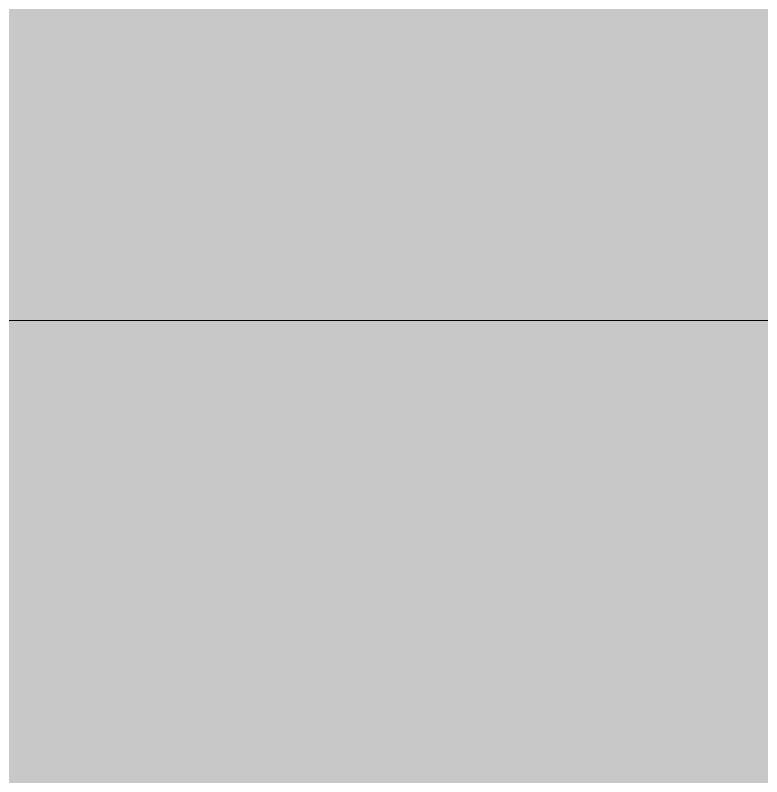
# Model space of a CAD drawing. Header units: inches. Extents: x 1750 to 8392, y -297 to 660.
# Drawn here: x 2252.186 to 2252.961, y 169.55 to 170.34 of the extents above; entities that cross this region are included whole.
import ezdxf

# ---------------------------------------------------------------- set-up
doc = ezdxf.new("R2010")
doc.units = ezdxf.units.IN
doc.header["$MEASUREMENT"] = 0
doc.layers.add('A-FLOR-HRAL', color=11, linetype='Continuous', lineweight=9)
doc.layers.add('A-GLAZ-1', color=151, linetype='Continuous', lineweight=9)

# ---------------------------------------------------------------- blocks, each defined once
blk = doc.blocks.new('Window-Double_Hung-Andersen-400_Series-Tilt_Wash - 2nd Floor-V16-BUILDING ELEVATION - EAST')
at = {"layer": 'A-GLAZ-1'}
h = blk.add_hatch(color=256, dxfattribs=at)
h.paths.add_polyline_path([(2215.71202, 151.1875), (2217.85819, 151.1875), (2217.85819, 153.6875), (2217.58702, 153.6875), (2217.58702, 177.15484), (2216.08653, 177.15484), (2216.10263, 177.39984), (2216.22491, 177.61163), (2216.4367, 177.7339), (2216.55897, 177.75), (2217.58702, 177.75), (2217.58702, 228.25), (2220.87272, 228.25), (2220.87272, 229.5), (2215.71202, 229.5), (2215.71202, 151.9375)], flags=0)
h.paths.add_polyline_path([(2223.78893, 151.74609), (2248.30809, 151.74609), (2248.30809, 153.6875), (2221.87272, 153.6875), (2221.87272, 151.74609)], flags=0)
h.paths.add_polyline_path([(2253.73546, 151.74609), (2253.73546, 153.95192), (2251.86046, 153.95192), (2251.86046, 153.6875), (2249.48919, 153.6875), (2249.48919, 151.74609), (2253.66536, 151.74609)], flags=0)
h.paths.add_polyline_path([(2219.03929, 151.74609), (2220.87272, 151.74609), (2220.87272, 153.6875), (2219.03929, 153.6875), (2219.03929, 151.9375)], flags=0)
h.paths.add_polyline_path([(2253.04796, 154.89844), (2253.73546, 154.89844), (2253.73546, 157.10035), (2251.86046, 157.10035), (2251.8904, 154.89844)], flags=0)
h.paths.add_polyline_path([(2253.56124, 158.04687), (2253.73546, 158.04687), (2253.73546, 160.24879), (2251.86046, 160.24879), (2251.86046, 158.04687), (2253.16091, 158.04687)], flags=0)
h.paths.add_polyline_path([(2253.56124, 161.19531), (2253.73546, 161.19531), (2253.73546, 163.40114), (2251.86046, 163.40114), (2251.86046, 161.19531), (2253.25306, 161.19531)], flags=0)
h.paths.add_polyline_path([(2253.73546, 164.34766), (2253.73546, 166.54957), (2251.86046, 166.54957), (2251.86046, 164.34766), (2253.66536, 164.34766)], flags=0)
h.paths.add_polyline_path([(2253.56124, 167.49609), (2253.73546, 167.49609), (2253.73546, 169.54957), (2251.86046, 169.54957), (2251.86046, 167.49609), (2253.43748, 167.49609)], flags=0)
h.paths.add_polyline_path([(2253.04796, 170.49609), (2253.73546, 170.49609), (2253.73546, 177.15484), (2251.86046, 177.15484), (2251.86046, 170.49609), (2252.27617, 170.49609)], flags=0)
h.paths.add_polyline_path([(2253.73546, 177.75), (2253.73546, 229.5), (2221.87272, 229.5), (2221.87272, 228.25), (2251.86046, 228.25), (2251.86046, 177.75), (2253.66536, 177.75)], flags=0)
blk = doc.blocks.new('Railing - Railing-2567109-BUILDING ELEVATION - EAST')
at = {"layer": 'A-FLOR-HRAL'}
h = blk.add_hatch(color=256, dxfattribs=at)
h.paths.add_polyline_path([(2253.73546, 170.02283), (2295.55218, 170.02283), (2295.55218, 170.49609), (2249.48919, 170.49609), (2249.48919, 170.02283), (2253.66536, 170.02283)], flags=0)
h.paths.add_polyline_path([(2328.247, 170.02283), (2327.77374, 170.49609), (2327.77374, 170.02283)], flags=0)
h.paths.add_polyline_path([(2218.27439, 170.02283), (2248.30809, 170.02283), (2248.30809, 170.49609), (2218.44874, 170.49609), (2217.97548, 170.02283)], flags=0)
h.paths.add_polyline_path([(2326.59263, 170.02283), (2326.59263, 170.49609), (2296.73328, 170.49609), (2296.73328, 170.02283), (2324.89191, 170.02283)], flags=0)
h = blk.add_hatch(color=256, dxfattribs=at)
h.paths.add_polyline_path([(2218.44874, 169.54957), (2248.30809, 169.54957), (2248.30809, 170.02283), (2217.97548, 170.02283), (2218.29161, 169.7067)], flags=0)
h.paths.add_polyline_path([(2327.77374, 169.54957), (2328.247, 170.02283), (2327.77374, 170.02283)], flags=0)
h.paths.add_polyline_path([(2326.59263, 169.54957), (2326.59263, 170.02283), (2296.73328, 170.02283), (2296.73328, 169.54957), (2324.89191, 169.54957)], flags=0)
h.paths.add_polyline_path([(2251.14731, 169.54957), (2295.55218, 169.54957), (2295.55218, 170.02283), (2249.48919, 170.02283), (2249.48919, 169.54957), (2250.42296, 169.54957)], flags=0)
blk.add_line((2295.55218, 170.02283), (2249.48919, 170.02283), dxfattribs=at)

msp = doc.modelspace()

# ---------------------------------------------------------------- block references
at = {"layer": 'A-FLOR-HRAL'}
msp.add_blockref('Railing - Railing-2567109-BUILDING ELEVATION - EAST', (0, 0), dxfattribs=at)
at = {"layer": 'A-GLAZ-1'}
msp.add_blockref('Window-Double_Hung-Andersen-400_Series-Tilt_Wash - 2nd Floor-V16-BUILDING ELEVATION - EAST', (0, 0), dxfattribs=at)

doc.saveas('drawing.dxf')
